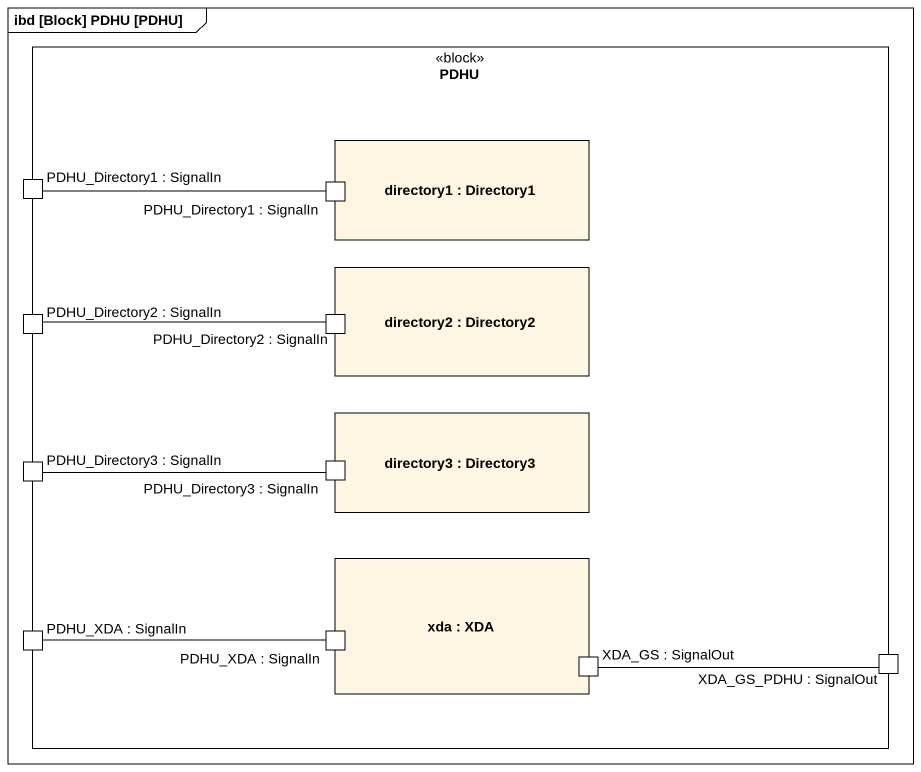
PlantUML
@startuml
mainframe ibd [Block] PDHU [PDHU]
rectangle PDHU <<block>> {
  port "PDHU_Directory1 : SignalIn" as PDHU_Directory1_SignalIn
  rectangle "directory1 : Directory1" as directory1 {
    port "PDHU_Directory1 : SignalIn" as PDHU_Directory1_SignalIn_2
  }
  rectangle "directory2 : Directory2" as directory2 {
    port "PDHU_Directory2 : SignalIn" as PDHU_Directory2_SignalIn_2
  }
  port "PDHU_Directory2 : SignalIn" as PDHU_Directory2_SignalIn
  rectangle "directory3 : Directory3" as directory3 {
    port "PDHU_Directory3 : SignalIn" as PDHU_Directory3_SignalIn_2
  }
  port "PDHU_Directory3 : SignalIn" as PDHU_Directory3_SignalIn
  rectangle "xda : XDA" as xda {
    port "PDHU_XDA : SignalIn" as PDHU_XDA_SignalIn_2
    port "XDA_GS : SignalOut" as XDA_GS_SignalOut
  }
  port "PDHU_XDA : SignalIn" as PDHU_XDA_SignalIn
  port "XDA_GS_PDHU : SignalOut" as XDA_GS_PDHU_SignalOut
}
PDHU_Directory1_SignalIn -right- PDHU_Directory1_SignalIn_2
PDHU_Directory2_SignalIn -right- PDHU_Directory2_SignalIn_2
PDHU_Directory3_SignalIn -right- PDHU_Directory3_SignalIn_2
PDHU_XDA_SignalIn -right- PDHU_XDA_SignalIn_2
XDA_GS_SignalOut -right- XDA_GS_PDHU_SignalOut
@enduml
